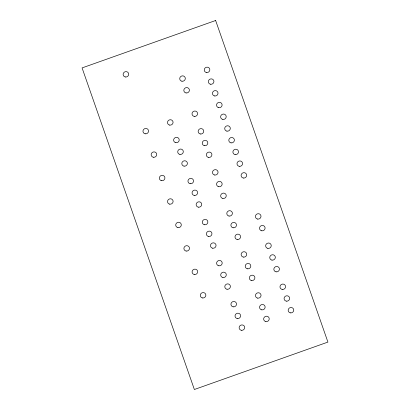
<?xml version="1.0" encoding="UTF-8"?>
<svg xmlns="http://www.w3.org/2000/svg" width="410" height="410" viewBox="0 0 410 410"><rect width="100%" height="100%" fill="white"/><g stroke="black" fill="none" stroke-linecap="round" stroke-linejoin="round"><path stroke-width="0.61" d="M215.634 20.5L82.082 67.911L194.366 389.5L327.918 342.089L215.634 20.5M125.352 76.988A2.819 2.691 -22.6 0 0 128.571 73.375A2.819 2.691 -22.6 0 0 123.82 72.59A2.819 2.691 -22.6 0 0 125.352 76.988M206.481 72.519A2.819 2.691 -22.6 0 0 209.695 68.906A2.819 2.691 -22.6 0 0 204.944 68.121A2.819 2.691 -22.6 0 0 206.481 72.519M210.571 84.245A2.819 2.691 -22.6 0 0 213.789 80.632A2.819 2.691 -22.6 0 0 209.038 79.847A2.819 2.691 -22.6 0 0 210.571 84.245M214.666 95.966A2.819 2.691 -22.6 0 0 217.879 92.358A2.819 2.691 -22.6 0 0 213.133 91.568A2.819 2.691 -22.6 0 0 214.666 95.966M218.761 107.692A2.819 2.691 -22.6 0 0 221.974 104.078A2.819 2.691 -22.6 0 0 217.223 103.294A2.819 2.691 -22.6 0 0 218.761 107.692M222.855 119.418A2.819 2.691 -22.6 0 0 226.069 115.804A2.819 2.691 -22.6 0 0 221.318 115.02A2.819 2.691 -22.6 0 0 222.855 119.418M226.945 131.144A2.819 2.691 -22.6 0 0 230.164 127.53A2.819 2.691 -22.6 0 0 225.413 126.746A2.819 2.691 -22.6 0 0 226.945 131.144M231.04 142.87A2.819 2.691 -22.6 0 0 234.253 139.256A2.819 2.691 -22.6 0 0 229.508 138.467A2.819 2.691 -22.6 0 0 231.04 142.87M235.135 154.59A2.819 2.691 -22.6 0 0 238.348 150.977A2.819 2.691 -22.6 0 0 233.597 150.193A2.819 2.691 -22.6 0 0 235.135 154.59M239.23 166.316A2.819 2.691 -22.6 0 0 242.443 162.703A2.819 2.691 -22.6 0 0 237.692 161.919A2.819 2.691 -22.6 0 0 239.23 166.316M243.325 178.042A2.819 2.691 -22.6 0 0 246.538 174.429A2.819 2.691 -22.6 0 0 241.787 173.645A2.819 2.691 -22.6 0 0 243.325 178.042M257.649 219.078A2.819 2.691 -22.6 0 0 260.868 215.465A2.819 2.691 -22.6 0 0 256.117 214.681A2.819 2.691 -22.6 0 0 257.649 219.078M261.744 230.804A2.819 2.691 -22.6 0 0 264.957 227.191A2.819 2.691 -22.6 0 0 260.212 226.407A2.819 2.691 -22.6 0 0 261.744 230.804M267.884 248.388A2.819 2.691 -22.6 0 0 271.102 244.78A2.819 2.691 -22.6 0 0 266.351 243.991A2.819 2.691 -22.6 0 0 267.884 248.388M271.979 260.114A2.819 2.691 -22.6 0 0 275.192 256.501A2.819 2.691 -22.6 0 0 270.441 255.717A2.819 2.691 -22.6 0 0 271.979 260.114M276.073 271.84A2.819 2.691 -22.6 0 0 279.287 268.227A2.819 2.691 -22.6 0 0 274.536 267.443A2.819 2.691 -22.6 0 0 276.073 271.84M282.213 289.429A2.819 2.691 -22.6 0 0 285.427 285.816A2.819 2.691 -22.6 0 0 280.676 285.032A2.819 2.691 -22.6 0 0 282.213 289.429M286.308 301.15A2.819 2.691 -22.6 0 0 289.521 297.537A2.819 2.691 -22.6 0 0 284.771 296.753A2.819 2.691 -22.6 0 0 286.308 301.15M290.403 312.876A2.819 2.691 -22.6 0 0 293.616 309.263A2.819 2.691 -22.6 0 0 288.865 308.479A2.819 2.691 -22.6 0 0 290.403 312.876M265.88 321.583A2.819 2.691 -22.6 0 0 269.093 317.97A2.819 2.691 -22.6 0 0 264.342 317.186A2.819 2.691 -22.6 0 0 265.88 321.583M261.785 309.857A2.819 2.691 -22.6 0 0 264.998 306.244A2.819 2.691 -22.6 0 0 260.253 305.46A2.819 2.691 -22.6 0 0 261.785 309.857M257.69 298.131A2.819 2.691 -22.6 0 0 260.909 294.518A2.819 2.691 -22.6 0 0 256.158 293.734A2.819 2.691 -22.6 0 0 257.69 298.131M251.55 280.548A2.819 2.691 -22.6 0 0 254.764 276.934A2.819 2.691 -22.6 0 0 250.018 276.15A2.819 2.691 -22.6 0 0 251.55 280.548M247.455 268.822A2.819 2.691 -22.6 0 0 250.674 265.208A2.819 2.691 -22.6 0 0 245.923 264.424A2.819 2.691 -22.6 0 0 247.455 268.822M243.366 257.096A2.819 2.691 -22.6 0 0 246.579 253.482A2.819 2.691 -22.6 0 0 241.828 252.698A2.819 2.691 -22.6 0 0 243.366 257.096M237.221 239.507A2.819 2.691 -22.6 0 0 240.439 235.899A2.819 2.691 -22.6 0 0 235.688 235.109A2.819 2.691 -22.6 0 0 237.221 239.507M233.131 227.786A2.819 2.691 -22.6 0 0 236.344 224.173A2.819 2.691 -22.6 0 0 231.594 223.388A2.819 2.691 -22.6 0 0 233.131 227.786M229.036 216.06A2.819 2.691 -22.6 0 0 232.25 212.447A2.819 2.691 -22.6 0 0 227.499 211.662A2.819 2.691 -22.6 0 0 229.036 216.06M204.513 224.767A2.819 2.691 -22.6 0 0 207.726 221.154A2.819 2.691 -22.6 0 0 202.976 220.37A2.819 2.691 -22.6 0 0 204.513 224.767M212.703 248.214A2.819 2.691 -22.6 0 0 215.916 244.601A2.819 2.691 -22.6 0 0 211.165 243.817A2.819 2.691 -22.6 0 0 212.703 248.214M222.937 277.529A2.819 2.691 -22.6 0 0 226.151 273.916A2.819 2.691 -22.6 0 0 221.4 273.132A2.819 2.691 -22.6 0 0 222.937 277.529M227.027 289.25A2.819 2.691 -22.6 0 0 230.246 285.637A2.819 2.691 -22.6 0 0 225.495 284.853A2.819 2.691 -22.6 0 0 227.027 289.25M233.172 306.839A2.819 2.691 -22.6 0 0 236.385 303.226A2.819 2.691 -22.6 0 0 231.635 302.442A2.819 2.691 -22.6 0 0 233.172 306.839M237.262 318.565A2.819 2.691 -22.6 0 0 240.48 314.952A2.819 2.691 -22.6 0 0 235.729 314.168A2.819 2.691 -22.6 0 0 237.262 318.565M241.357 330.291A2.819 2.691 -22.6 0 0 244.57 326.678A2.819 2.691 -22.6 0 0 239.824 325.894A2.819 2.691 -22.6 0 0 241.357 330.291M222.896 198.471A2.819 2.691 -22.6 0 0 226.11 194.858A2.819 2.691 -22.6 0 0 221.359 194.073A2.819 2.691 -22.6 0 0 222.896 198.471M198.373 207.178A2.819 2.691 -22.6 0 0 201.587 203.565A2.819 2.691 -22.6 0 0 196.836 202.781A2.819 2.691 -22.6 0 0 198.373 207.178M218.802 186.75A2.819 2.691 -22.6 0 0 222.015 183.137A2.819 2.691 -22.6 0 0 217.264 182.347A2.819 2.691 -22.6 0 0 218.802 186.75M194.278 195.452A2.819 2.691 -22.6 0 0 197.492 191.839A2.819 2.691 -22.6 0 0 192.746 191.055A2.819 2.691 -22.6 0 0 194.278 195.452M190.184 183.726A2.819 2.691 -22.6 0 0 193.402 180.118A2.819 2.691 -22.6 0 0 188.651 179.329A2.819 2.691 -22.6 0 0 190.184 183.726M214.707 175.024A2.819 2.691 -22.6 0 0 217.92 171.411A2.819 2.691 -22.6 0 0 213.169 170.627A2.819 2.691 -22.6 0 0 214.707 175.024M208.567 157.435A2.819 2.691 -22.6 0 0 211.78 153.822A2.819 2.691 -22.6 0 0 207.029 153.038A2.819 2.691 -22.6 0 0 208.567 157.435M184.044 166.142A2.819 2.691 -22.6 0 0 187.257 162.529A2.819 2.691 -22.6 0 0 182.511 161.745A2.819 2.691 -22.6 0 0 184.044 166.142M204.472 145.709A2.819 2.691 -22.6 0 0 207.685 142.096A2.819 2.691 -22.6 0 0 202.94 141.312A2.819 2.691 -22.6 0 0 204.472 145.709M179.949 154.416A2.819 2.691 -22.6 0 0 183.167 150.803A2.819 2.691 -22.6 0 0 178.417 150.019A2.819 2.691 -22.6 0 0 179.949 154.416M200.377 133.988A2.819 2.691 -22.6 0 0 203.596 130.375A2.819 2.691 -22.6 0 0 198.845 129.591A2.819 2.691 -22.6 0 0 200.377 133.988M175.859 142.69A2.819 2.691 -22.6 0 0 179.073 139.077A2.819 2.691 -22.6 0 0 174.322 138.293A2.819 2.691 -22.6 0 0 175.859 142.69M194.237 116.399A2.819 2.691 -22.6 0 0 197.451 112.786A2.819 2.691 -22.6 0 0 192.705 112.002A2.819 2.691 -22.6 0 0 194.237 116.399M186.053 92.947A2.819 2.691 -22.6 0 0 189.266 89.334A2.819 2.691 -22.6 0 0 184.515 88.55A2.819 2.691 -22.6 0 0 186.053 92.947M181.958 81.226A2.819 2.691 -22.6 0 0 185.171 77.613A2.819 2.691 -22.6 0 0 180.421 76.829A2.819 2.691 -22.6 0 0 181.958 81.226M145.196 133.809A2.819 2.691 -22.6 0 0 148.41 130.195A2.819 2.691 -22.6 0 0 143.659 129.411A2.819 2.691 -22.6 0 0 145.196 133.809M153.381 157.261A2.819 2.691 -22.6 0 0 156.594 153.647A2.819 2.691 -22.6 0 0 151.849 152.863A2.819 2.691 -22.6 0 0 153.381 157.261M161.571 180.707A2.819 2.691 -22.6 0 0 164.784 177.094A2.819 2.691 -22.6 0 0 160.033 176.31A2.819 2.691 -22.6 0 0 161.571 180.707M177.945 227.606A2.819 2.691 -22.6 0 0 181.159 223.998A2.819 2.691 -22.6 0 0 176.408 223.209A2.819 2.691 -22.6 0 0 177.945 227.606M186.13 251.058A2.819 2.691 -22.6 0 0 189.348 247.445A2.819 2.691 -22.6 0 0 184.597 246.661A2.819 2.691 -22.6 0 0 186.13 251.058M194.32 274.51A2.819 2.691 -22.6 0 0 197.533 270.897A2.819 2.691 -22.6 0 0 192.782 270.113A2.819 2.691 -22.6 0 0 194.32 274.51M202.509 297.957A2.819 2.691 -22.6 0 0 205.723 294.344A2.819 2.691 -22.6 0 0 200.972 293.56A2.819 2.691 -22.6 0 0 202.509 297.957M169.714 125.106A2.819 2.691 -22.6 0 0 172.933 121.493A2.819 2.691 -22.6 0 0 168.182 120.709A2.819 2.691 -22.6 0 0 169.714 125.106M208.608 236.488A2.819 2.691 -22.6 0 0 211.821 232.88A2.819 2.691 -22.6 0 0 207.07 232.091A2.819 2.691 -22.6 0 0 208.608 236.488M218.843 265.803A2.819 2.691 -22.6 0 0 222.056 262.19A2.819 2.691 -22.6 0 0 217.305 261.406A2.819 2.691 -22.6 0 0 218.843 265.803M169.755 204.159A2.819 2.691 -22.6 0 0 172.974 200.546A2.819 2.691 -22.6 0 0 168.223 199.762A2.819 2.691 -22.6 0 0 169.755 204.159"/></g></svg>
